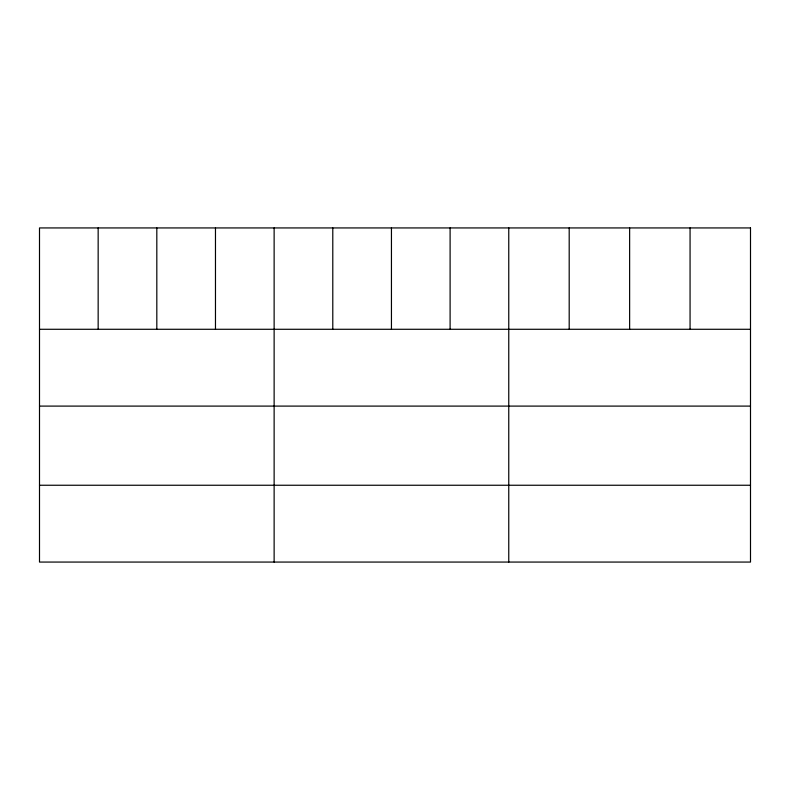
<?xml version="1.0" encoding="UTF-8"?>
<svg xmlns="http://www.w3.org/2000/svg" width="790" height="790" viewBox="0 0 790 790"><rect width="100%" height="100%" fill="white"/><g stroke="black" fill="none" stroke-linecap="round" stroke-linejoin="round"><path stroke-width="1.19" d="M39.5 329.282L750.5 329.282M39.5 406.1L750.5 406.1M39.5 485.248L750.5 485.248M690.065 227.935L690.065 329.282M629.63 227.935L629.63 329.282M569.195 227.935L569.195 329.282M508.76 227.935L508.76 562.065M450.103 227.935L450.103 329.282M391.445 227.935L391.445 329.282M332.788 227.935L332.788 329.282M274.13 227.935L274.13 562.065M215.472 227.935L215.472 329.282M156.815 227.935L156.815 329.282M98.158 227.935L98.158 329.282M750.5 227.935L39.5 227.935L39.5 562.065L750.5 562.065L750.5 227.935"/></g></svg>
